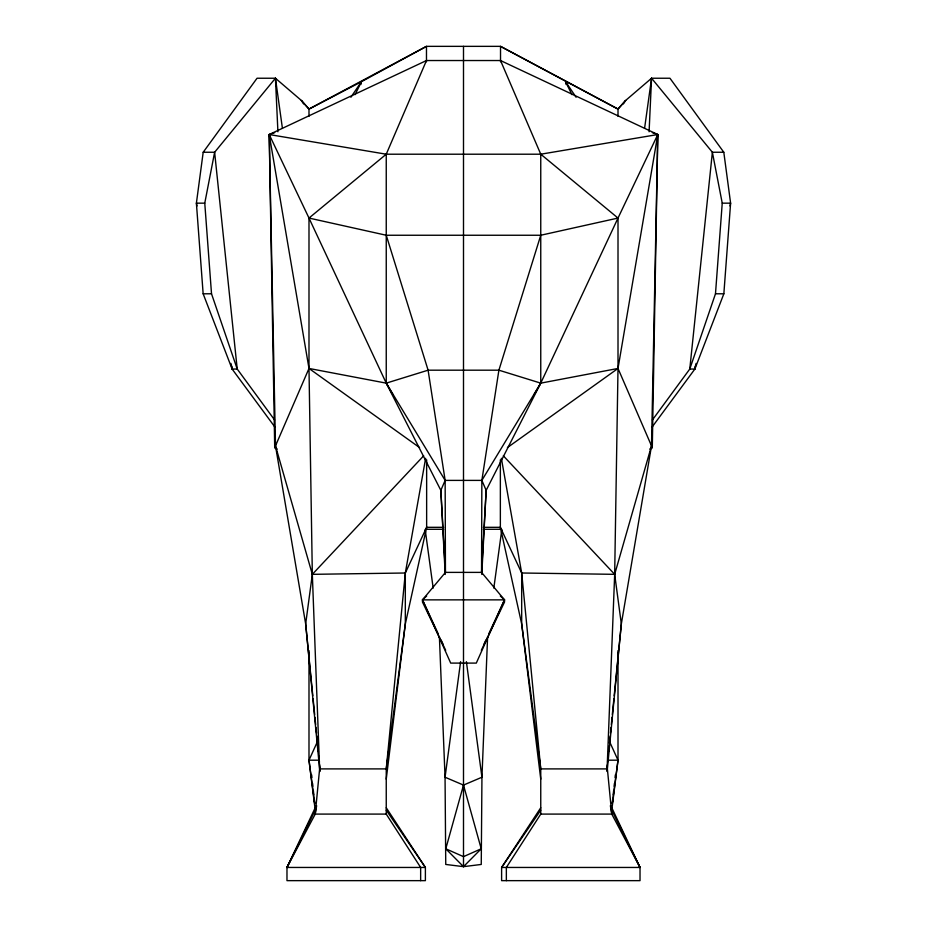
<?xml version="1.0" encoding="UTF-8"?>
<svg xmlns="http://www.w3.org/2000/svg" width="927" height="927" viewBox="0 0 927 927"><rect width="100%" height="100%" fill="white"/><g stroke="black" fill="none" stroke-linecap="round" stroke-linejoin="round"><path stroke-width="1.39" d="M439.398 636.71L445.053 777.232L445.748 864.451L463.5 866.652L481.252 864.451L481.947 777.232L487.602 636.71M277.243 449.039L274.705 447.683L269.212 134.531L426.478 60.533L500.522 60.533L657.788 134.531L618.008 218.065L540.754 235.249L498.9 370.186L481.855 480.395L481.553 572.388L504.52 599.862L504.52 602.063L481.322 650.291M649.757 449.039L652.295 447.683L657.788 134.531L652.318 132.631M614.195 695.795L621.333 623.941L651.507 445.875L657.788 134.531L540.754 154.206L386.246 154.206L269.212 134.531L275.493 445.875L305.667 623.941L312.805 695.795M607.011 771.461L614.671 574.334L618.008 368.448L618.008 218.065L540.754 154.206L500.522 60.533M649.085 131.773L651.565 78.239L669.954 78.239L723.802 152.248L730.603 203.164L723.848 293.789L694.879 369.039L652.202 426.907M481.785 574.462L486.154 490.337L540.754 383.141L618.008 218.065M652.399 419.966L689.781 369.039L715.482 293.789L722.237 203.164L712.376 152.248L651.565 78.239L625.667 100.429L618.008 109.05L618.008 116.269M540.754 807.753L501.611 867.452L501.611 880.65L640.024 880.65L640.024 867.452L611.774 814.091L607.382 768.9L621.333 623.941L614.671 574.334L651.507 445.875M274.682 132.631L269.212 134.531L308.992 218.065L308.992 368.448L312.329 574.334L319.618 768.9L315.226 814.091L286.976 867.452L286.976 880.65L425.389 880.65L425.389 867.452L386.246 807.753M425.632 458.297L405.319 573.002L386.246 768.9L386.246 814.091L420.649 867.452L420.649 880.65M606.756 770.522L607.336 764.775M607.614 761.901L608.193 756.154M608.622 751.832L609.19 746.084M609.479 743.211L610.186 736.026M610.476 733.153L611.044 727.405M611.333 724.532L612.052 717.347M612.33 714.474L613.906 698.668M612.237 803.454L612.701 799.155M613.176 794.868L613.639 790.569M614.103 786.281L614.416 783.419M615.041 777.695L615.354 774.833M386.246 779.143L405.319 623.941L426.64 527.312L443.651 527.312M506.351 880.65L506.351 867.452L640.024 867.452L611.774 810.175L618.008 760.186L618.008 650.592M612.318 803.547L618.008 760.186L609.63 741.762M308.992 116.269L308.992 109.05L301.333 100.429L275.435 78.239L257.046 78.239L203.198 152.248L196.397 203.164L203.152 293.789L232.121 369.039L274.798 426.907M723.802 152.248L712.376 152.248L689.781 369.039L694.879 369.039L695.262 366.165M460.615 661.658L445.053 777.232L463.5 785.088L481.947 777.232L466.385 661.658M493.824 588.1L501.82 529.502M644.578 128.355L651.565 78.239M316.64 805.702L315.226 814.091L386.246 814.091M657.788 134.531L618.008 368.448L652.295 447.683M360.858 84.577L361.379 81.738L426.478 46.35L500.522 46.35L618.008 109.05L625.667 100.429L623.373 103.882M274.601 419.966L237.219 369.039L211.518 293.789L204.763 203.164L214.624 152.248L275.435 78.239L282.422 128.355M694.879 369.039L696.084 363.419M730.001 205.979L730.603 203.164L722.237 203.164M445.783 848.784L463.5 785.088L481.217 848.784L463.5 866.652L445.783 848.784L463.5 856.652L481.217 848.784M445.678 650.291L422.48 602.063L422.48 599.862L445.447 572.388L440.846 490.337L386.246 383.141L386.246 154.206L426.478 60.533M274.705 447.683L308.992 368.448L269.212 134.531M392.735 394.311L386.246 383.141L308.992 218.065L386.246 235.249L428.1 370.186L445.145 480.395L440.846 490.337L445.215 574.462M420.649 867.452L286.976 867.452L315.226 810.175L308.992 760.186L317.37 741.762M484.103 643.883L485.91 640.001M488.911 633.523L504.52 599.862L500.337 596.015M275.493 445.875L312.329 574.334L305.667 623.941L319.618 768.9L386.246 768.9L405.319 623.941L405.319 573.002L426.64 527.312M286.976 867.452L315.226 807.753L315.226 810.175M355.111 94.624L361.379 81.738L308.992 109.096L301.333 100.429L303.627 103.882M534.265 394.311L540.754 383.141L540.754 154.206M419.583 447.579L308.992 368.448L386.246 383.141L445.145 480.395L445.447 572.388L481.553 572.388L486.154 490.337L481.855 480.395L540.754 383.141L618.008 368.448L507.417 447.579M506.351 867.452L540.754 814.091L540.754 768.9L521.681 573.002L501.368 458.297M350.904 97.242L361.379 81.738M540.754 810.175L501.611 867.452L505.933 867.452M423.685 455.783L312.329 574.334L405.319 573.002M426.663 596.015L422.48 599.862L450.696 663.095L476.304 663.095L504.52 599.862L422.48 599.862L438.089 633.523M308.992 218.065L386.246 154.206M308.992 109.05L426.478 46.35L426.478 61.715M386.246 383.141L428.1 370.186L498.9 370.186L540.754 383.141M203.198 152.248L214.624 152.248L237.219 369.039L232.121 369.039L230.916 363.419M204.763 203.164L196.397 203.164L196.999 205.979M386.246 235.249L540.754 235.249M203.152 293.789L211.518 293.789M715.482 293.789L723.848 293.789M445.145 480.395L481.855 480.395M483.349 527.312L500.36 527.312L521.681 573.002L521.681 623.941L540.754 779.143M443.651 529.282L426.64 529.282L426.64 459.815M483.349 529.282L500.36 529.282L500.36 459.815M308.992 650.592L308.992 760.186L319.004 760.186M607.996 760.186L618.008 760.186M607.382 768.9L540.754 768.9L521.681 623.941L500.36 527.312M540.754 814.091L611.774 814.091L610.36 805.702M421.067 867.452L425.389 867.452L386.246 810.175M521.681 573.002L614.671 574.334L503.315 455.783M500.522 61.715L500.522 46.35L618.008 109.096M566.142 84.577L565.621 81.738L576.096 97.242M565.621 81.738L571.889 94.624M640.024 867.452L611.774 807.753L611.774 810.175M441.09 640.001L442.897 643.883M319.618 768.9L319.989 771.461M425.18 529.502L433.176 588.1M231.738 366.165L232.121 369.039M308.992 760.186L314.682 803.547M311.646 774.833L311.959 777.695M312.584 783.419L312.897 786.281M313.361 790.569L313.824 794.868M314.299 799.155L314.763 803.454M313.094 698.668L314.67 714.474M314.948 717.347L315.667 724.532M315.956 727.405L316.524 733.153M316.814 736.026L317.521 743.211M317.81 746.084L318.378 751.832M318.807 756.154L319.386 761.901M319.664 764.775L320.244 770.522M275.435 78.239L277.915 131.773M463.5 46.35L463.5 60.313M463.5 60.533L463.5 866.652"/></g></svg>
